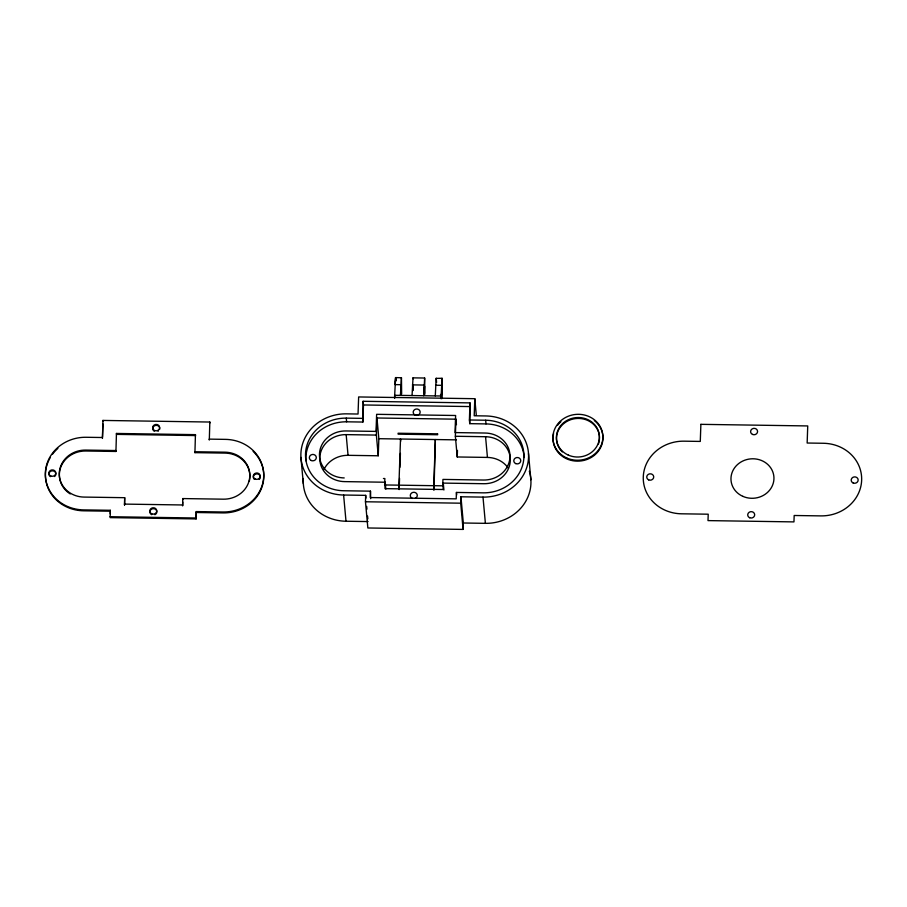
<?xml version="1.0" encoding="UTF-8"?>
<svg xmlns="http://www.w3.org/2000/svg" width="907" height="907" viewBox="0 0 907 907"><rect width="100%" height="100%" fill="white"/><g stroke="black" fill="none" stroke-linecap="round" stroke-linejoin="round"><path stroke-width="1.36" d="M412.674 390.429L412.878 385.997L412.98 390.566M424.873 394.25L424.646 378.026L413.025 377.856L412.05 395.554M442.163 398.524L442.072 378.287L436.154 378.378L435.281 395.906M102.446 438.432L102.956 420.429L209.823 422.038L209.902 422.957M102.491 437.117L102.945 423.977M209.823 422.038L209.313 440.042L209.234 439.124L225.492 439.373A39.534 36.291 -5.2 0 1 263.722 476.277A39.534 36.291 -5.2 0 1 222.975 511.99L196.252 511.582L196.116 518.917L110.166 517.625L110.303 510.29L83.58 509.893A39.534 36.291 -5.2 0 1 45.35 472.989A39.534 36.291 -5.2 0 1 86.097 437.276L102.366 437.514M110.291 513.781L110.303 510.29M70.258 493.952A25.589 23.48 -5.2 0 1 60.667 467.422A25.589 23.48 -5.2 0 1 85.746 451.006L115.937 451.459L116.447 433.455L195.436 434.646L195.527 435.564L116.538 434.374L116.447 433.455M124.69 497.694L124.542 505.018L124.69 497.694L84.034 497.081A25.589 23.48 -5.2 0 1 59.284 473.193A25.589 23.48 -5.2 0 1 85.655 450.087L115.858 450.541L115.937 451.459M182.76 502.047L182.624 505.891L182.76 498.567L223.417 499.179A25.589 23.48 -5.2 0 0 249.788 476.062A25.589 23.48 -5.2 0 0 225.049 452.185L194.846 451.731L194.926 452.65L225.129 453.103A25.589 23.48 -5.2 0 1 249.3 481.254M194.926 452.65L195.436 434.646M196.116 518.917L196.252 511.582M305.908 460.79A39.534 36.291 -5.2 0 1 346.61 421.812L362.879 422.05L363.129 401.291L469.996 402.889L470.336 406.574L363.469 404.964L363.129 401.291M362.879 422.05L363.469 404.964M474.792 398.695L474.202 415.78L485.812 415.95A44.194 40.554 -5.2 0 1 528.554 457.196A44.194 40.554 -5.2 0 1 483 497.115L460.937 496.787L463.318 522.999L463.092 529.416L367.845 527.976L365.464 501.764L365.68 495.358L343.617 495.018A44.194 40.554 -5.2 0 1 300.886 453.772A44.194 40.554 -5.2 0 1 346.429 413.853L358.038 414.034L358.639 396.949L474.792 398.695L476.3 415.247M362.539 418.376L346.281 418.127A39.534 36.291 -5.2 0 0 305.523 453.851A39.534 36.291 -5.2 0 0 343.764 490.755L370.475 491.152L370.26 497.558L456.21 498.85L456.436 492.444L483.148 492.841A39.534 36.291 -5.2 0 0 523.906 457.128A39.534 36.291 -5.2 0 0 485.664 420.224L469.407 419.986L469.996 402.889M370.68 498.68L370.475 491.152M323.776 469.815A25.589 23.48 -5.2 0 1 348.05 455.325L378.253 455.779L376.371 435.077L376.961 417.991L455.949 419.181L456.448 424.703M378.253 455.779L378.843 438.693L376.961 417.991M376.371 435.077L346.168 434.623A25.589 23.48 -5.2 0 0 319.797 457.74A25.589 23.48 -5.2 0 0 344.547 481.617L385.192 482.229L384.976 488.635L443.058 489.508L443.274 483.102L483.93 483.714A25.589 23.48 -5.2 0 0 510.301 460.597A25.589 23.48 -5.2 0 0 485.562 436.721L455.359 436.267L455.949 419.181M394.534 397.969L395.588 377.584L401.461 377.765L401.642 393.899L400.554 393.887M400.44 395.384L401.416 377.686M398.774 489.156L400.509 439.011L400.713 441.153M399.159 489.587L399.545 478.442M399.942 467.298L400.418 453.364M423.671 395.735L424.646 378.026M433.625 489.678L435.36 439.532L434.011 490.109M440.995 398.661L442.072 378.287M508.464 468.375A25.589 23.48 -5.2 0 0 487.444 457.423L457.241 456.969L457.468 450.394M463.092 529.416L460.711 503.192L460.937 496.787M524.189 457.547A39.534 36.291 -5.2 0 0 486.005 423.909L469.747 423.66L470.291 407.889M395.021 383.854L395.123 381.734M395.157 381.11L395.611 377.595L395.906 380.589M401.268 385.826L401.166 392.788L401.279 385.815M412.98 377.879L413.207 378.797M436.21 378.23L436.596 382.459M394.998 384.613L400.803 384.704M412.424 384.874L424.034 385.056M435.655 385.226L441.46 385.316M440.485 394.488L442.299 394.511M378.843 438.693L456.425 439.861M383.423 478.522L384.863 478.545L384.636 484.95L442.718 485.823L442.945 479.418L483.59 480.03A25.589 23.48 -5.2 0 0 509.961 456.924A25.589 23.48 -5.2 0 0 485.222 433.036L455.019 432.582L455.62 415.497L376.632 414.318L376.031 431.403L345.839 430.95A25.589 23.48 -5.2 0 0 319.468 454.056A25.589 23.48 -5.2 0 0 344.207 477.932M365.464 501.764L460.711 503.192M124.463 504.099L182.545 504.972M110.382 511.219L83.671 510.811A39.534 36.291 -5.2 0 1 50.429 457.298M196.343 512.512L223.054 512.909A39.534 36.291 -5.2 0 0 260.32 491.038A39.534 36.291 -5.2 0 0 253.132 451.346M110.076 516.707L196.037 517.999M303.346 478.511A44.194 40.554 -5.2 0 0 345.998 521.242L368.072 521.57M463.318 522.999L485.392 523.339A44.194 40.554 -5.2 0 0 529.325 471.221M395.611 377.595L395.917 380.985M528.498 453.545L530.878 479.769M485.664 420.224L486.005 423.909M485.562 436.721L487.444 457.423M483 497.115L485.392 523.339M469.407 419.986L469.747 423.66M455.359 436.267L457.241 456.969M456.436 492.444L456.663 494.893M441.335 398.627L441.085 395.996L394.624 395.293L394.862 397.924M443.274 483.102L443.908 489.995M385.192 482.229L385.826 489.122M365.68 495.358L365.94 498.113M366.689 506.389L366.938 509.156M367.562 516.049L367.823 518.815M346.281 418.127L346.61 421.812M346.168 434.623L348.05 455.325M343.617 495.018L345.998 521.242M300.931 457.423L303.323 483.646M182.76 498.567L182.851 499.485M102.956 420.429L103.035 421.347M412.402 498.442A3.492 3.197 -5.2 0 1 411.007 493.589A3.492 3.197 -5.2 0 1 416.494 493.419A3.492 3.197 -5.2 0 1 415.293 498.351M52.561 454.135A39.534 36.291 -5.2 0 1 57.889 448.409M151.662 514.677A3.492 3.197 -5.2 0 1 150.732 509.802A3.492 3.197 -5.2 0 1 156.14 509.881A3.492 3.197 -5.2 0 1 154.87 514.734M254.3 479.315A3.492 3.197 -5.2 0 1 254.459 474.78A3.492 3.197 -5.2 0 1 259.379 474.86A3.492 3.197 -5.2 0 1 259.221 479.395M50.407 476.663A3.492 3.197 -5.2 0 1 49.772 471.957A3.492 3.197 -5.2 0 1 54.942 471.787A3.492 3.197 -5.2 0 1 54.511 476.538M154.247 431.21A3.492 3.197 -5.2 0 1 153.215 427.038A3.492 3.197 -5.2 0 1 157.648 425.598A3.492 3.197 -5.2 0 1 159.575 429.487M158.362 431.086A3.492 3.197 -5.2 0 1 158.067 431.267M594.346 420.599A24.999 22.947 -5.2 0 1 599.312 449.838A24.999 22.947 -5.2 0 1 568.689 459.634A24.999 22.947 -5.2 0 1 553.565 433.648M557.51 425.315A24.999 22.947 -5.2 0 1 560.889 421.687M562.306 451.935A21.519 19.75 -5.2 0 1 560.843 426.505A21.519 19.75 -5.2 0 1 587.906 420.519A21.519 19.75 -5.2 0 1 598.45 443.942M424.295 390.248L424.397 393.139L424.51 386.167L424.295 390.248M441.709 390.509L441.822 393.4L441.936 386.427L441.709 390.509M700.884 424.34L700.283 441.426L684.025 441.176A39.534 36.291 -5.2 0 0 643.278 476.889A39.534 36.291 -5.2 0 0 681.508 513.804L708.22 514.201L708.004 520.607L793.954 521.899L794.181 515.493L820.903 515.89A39.534 36.291 -5.2 0 0 861.65 480.177A39.534 36.291 -5.2 0 0 823.42 443.274L807.151 443.024L807.74 425.939L700.884 424.34M437.559 433.829L398.071 433.24L398.15 434.158L437.65 434.748L437.559 433.829M648.675 479.882A3.492 3.197 -5.2 0 0 653.72 476.765A3.492 3.197 -5.2 0 0 648.324 474.35A3.492 3.197 -5.2 0 0 648.675 479.882M749.636 517.727A3.492 3.197 -5.2 0 0 754.681 514.609A3.492 3.197 -5.2 0 0 749.284 512.194A3.492 3.197 -5.2 0 0 749.636 517.727M742.81 496.333A21.519 19.75 -5.2 0 0 773.92 477.082A21.519 19.75 -5.2 0 0 740.645 462.196A21.519 19.75 -5.2 0 0 742.81 496.333M853.113 482.955A3.492 3.197 -5.2 0 0 858.158 479.837A3.492 3.197 -5.2 0 0 852.761 477.422A3.492 3.197 -5.2 0 0 853.113 482.955M752.527 434.43A3.492 3.197 -5.2 0 0 757.572 431.313A3.492 3.197 -5.2 0 0 752.175 428.898A3.492 3.197 -5.2 0 0 752.527 434.43M515.709 463.59A3.492 3.197 -5.2 0 0 520.754 460.473A3.492 3.197 -5.2 0 0 515.357 458.058A3.492 3.197 -5.2 0 0 515.709 463.59M311.271 460.518A3.492 3.197 -5.2 0 0 316.316 457.4A3.492 3.197 -5.2 0 0 310.92 454.985A3.492 3.197 -5.2 0 0 311.271 460.518M415.111 415.066A3.492 3.197 -5.2 0 0 420.156 411.937A3.492 3.197 -5.2 0 0 414.76 409.533A3.492 3.197 -5.2 0 0 415.111 415.066M151.718 513.827A3.492 3.197 -5.2 0 0 156.764 510.709A3.492 3.197 -5.2 0 0 151.367 508.294A3.492 3.197 -5.2 0 0 151.718 513.827M255.196 479.055A3.492 3.197 -5.2 0 0 260.241 475.937A3.492 3.197 -5.2 0 0 254.844 473.522A3.492 3.197 -5.2 0 0 255.196 479.055M50.758 475.982A3.492 3.197 -5.2 0 0 55.803 472.853A3.492 3.197 -5.2 0 0 50.407 470.438A3.492 3.197 -5.2 0 0 50.758 475.982M154.598 430.53A3.492 3.197 -5.2 0 0 159.643 427.401A3.492 3.197 -5.2 0 0 154.247 424.986A3.492 3.197 -5.2 0 0 154.598 430.53M566.682 457.956A24.999 22.947 -5.2 0 0 602.838 435.587A24.999 22.947 -5.2 0 0 564.165 418.286A24.999 22.947 -5.2 0 0 566.682 457.956M568.247 455.065A21.519 19.75 -5.2 0 0 599.357 435.813A21.519 19.75 -5.2 0 0 566.081 420.939A21.519 19.75 -5.2 0 0 568.247 455.065"/></g></svg>
